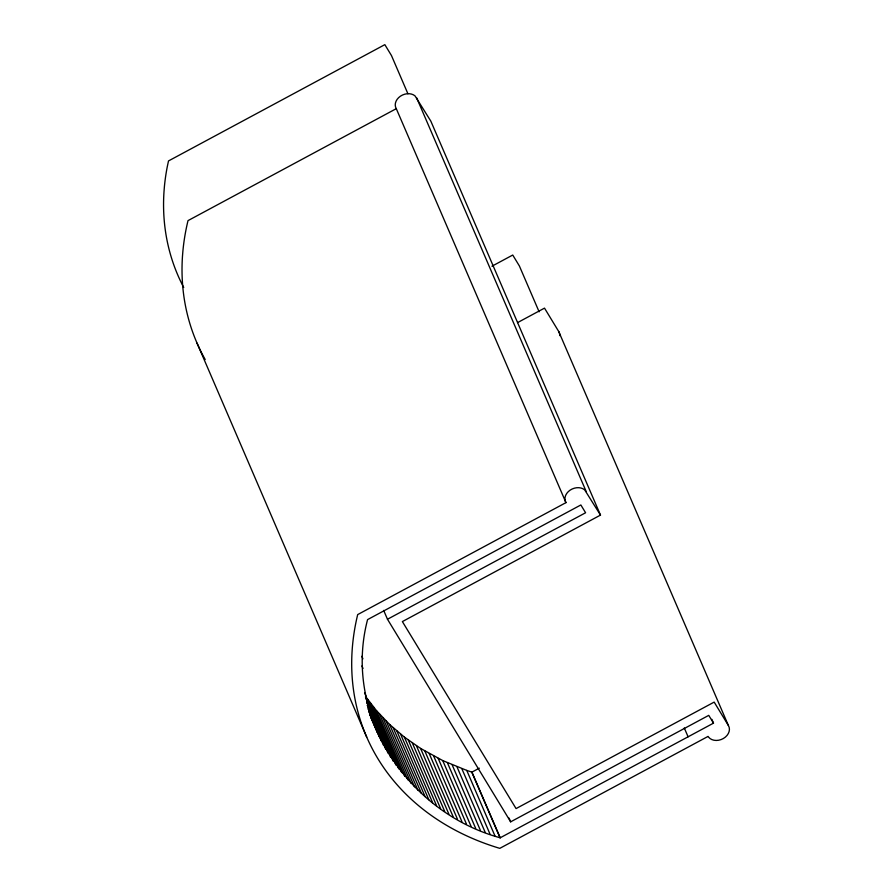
<?xml version="1.0" encoding="UTF-8"?>
<svg xmlns="http://www.w3.org/2000/svg" width="893" height="893" viewBox="0 0 893 893"><rect width="100%" height="100%" fill="white"/><g stroke="black" fill="none" stroke-linecap="round" stroke-linejoin="round"><path stroke-width="1.34" d="M713.496 723.151L708.752 715.36L510.651 821.839L387.484 619.251L585.596 512.761L580.852 504.969L367.57 619.608C342.633 714.646 407.654 812.552 500.214 837.79L713.496 723.151L711.866 719.356M600.487 515.094L584.703 489.889A11.564 9.086 -23.3 0 0 570.091 490.168A11.564 9.086 -23.3 0 0 565.961 502.636L357.691 614.585A289.019 227.135 -23.3 0 0 499.801 848.35L708.071 736.401L708.473 736.993A11.564 9.086 -23.3 0 0 723.363 738.511A11.564 9.086 -23.3 0 0 728.387 725.484L714.177 702.099L516.065 808.589L402.375 621.584L600.487 515.094L430.817 121.113L415.033 95.908A11.564 9.086 -23.3 0 0 400.421 96.187A11.564 9.086 -23.3 0 0 396.291 108.667L188.01 220.616A289.019 227.135 -23.3 0 0 182.886 251.19L182.473 256.258A289.019 227.135 -23.3 0 0 205.189 359.522M491.954 266.214L512.738 255.041L519.369 265.947L539.115 311.802M517.605 322.585L544.507 308.13L558.717 331.504L728.387 725.484M365.605 696.518L376.433 710.571L389.616 724.457L404.373 737.105L420.592 748.423L442.749 760.579L466.749 770.402L471.928 772.132L479.295 768.17M416.607 97.739L586.277 491.719M684.284 727.962L688.09 736.803M407.922 93.776L391.469 55.556L384.838 44.65L168.498 160.941L167.214 167.036A279.777 219.857 -23.3 0 0 164.39 186.76L163.999 191.671A279.777 219.857 -23.3 0 0 183.724 287.479M396.291 108.667L565.961 502.636M509.01 818.055L510.651 821.839M471.928 772.132L500.214 837.79M471.75 772.065L500.024 837.734M466.749 770.402L495.023 836.06M461.815 768.627L490.09 834.296M456.948 766.763L485.223 832.421M452.137 764.799L480.423 830.457M383.677 610.41L387.484 619.251M447.404 762.734L475.69 828.403M442.749 760.579L471.024 826.248M438.162 758.336L466.436 823.993M433.652 755.991L461.927 821.66M429.209 753.558L457.495 819.227M424.856 751.035L453.142 816.704M420.592 748.423L448.866 814.092M416.406 745.722L444.681 811.391M412.309 742.931L440.584 808.6M408.291 740.063L436.577 805.72M404.373 737.105L432.647 802.762M400.544 734.057L428.819 799.726M396.805 730.943L425.079 796.601M393.166 727.739L421.44 793.397M361.844 656.299L362.926 658.822M389.616 724.457L417.891 790.115M386.167 721.097L414.452 786.755M361.933 665.932L363.016 668.455M382.818 717.659L411.104 783.317M379.581 714.143L407.855 779.812M376.433 710.571L404.719 776.229M373.397 706.91L401.683 772.579M370.472 703.193L398.747 768.851M367.648 699.409L395.923 765.067M364.601 692.99L366.23 696.774M365.471 696.808L393.21 761.216M365.572 697.6L367.202 701.385M366.677 701.731L390.598 757.297M366.655 702.177L368.284 705.961M367.436 705.325L388.109 753.312M367.324 705.448L369.49 710.504M368.318 708.863L385.72 749.272M368.106 708.685L370.829 715.003M369.311 712.335L383.454 745.175M369.01 711.877L372.269 719.457M369.881 714.5L381.3 741.011M370.037 715.025L379.257 736.803M370.807 717.392L377.337 732.539M197.052 343.158L366.733 737.138M558.717 331.504A11.564 9.086 -23.3 0 1 559.766 335.634"/></g></svg>
